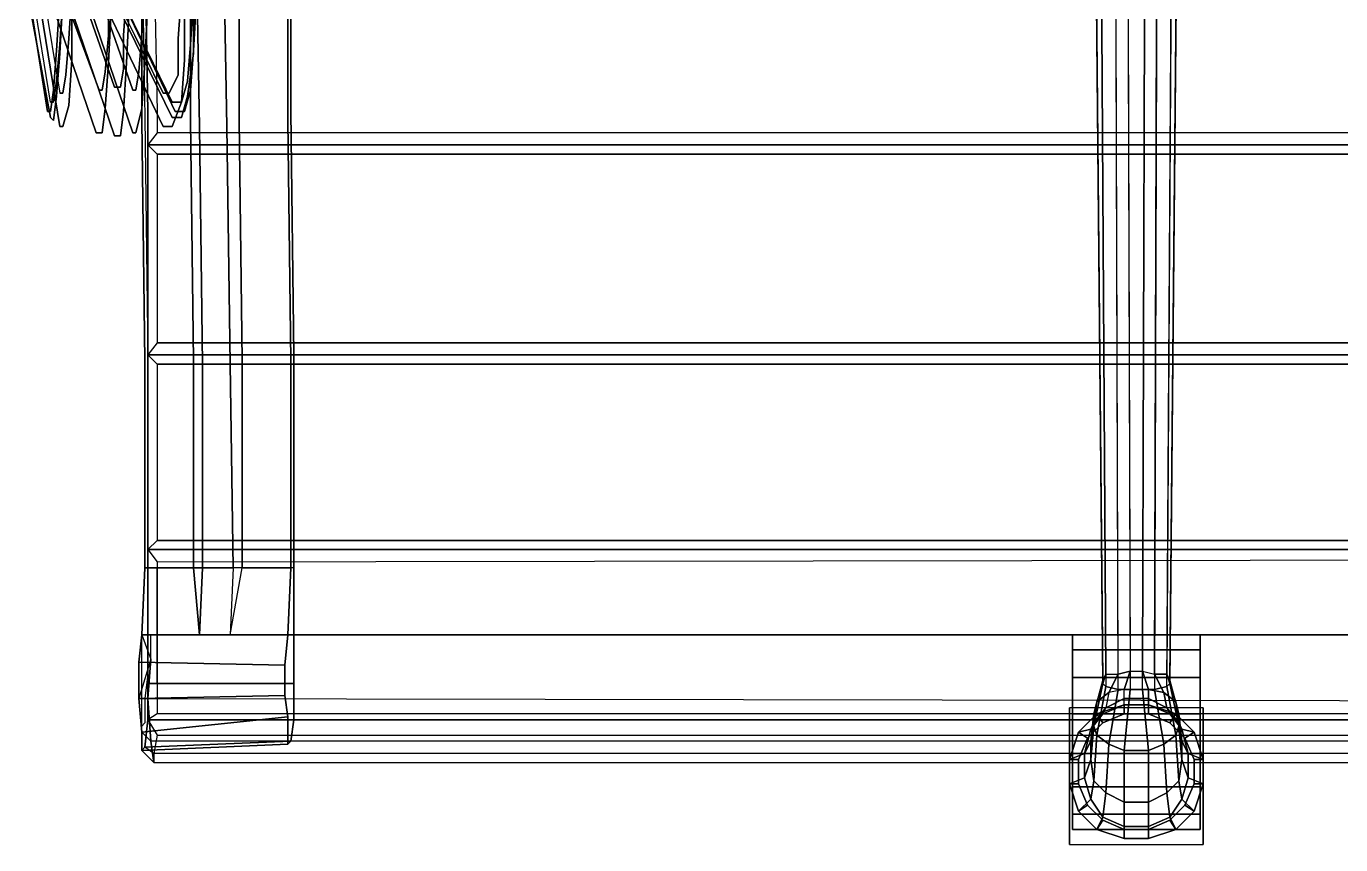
# Model space of a CAD drawing. Extents: x -12.9 to 12.8, y -13.3 to 11.1.
# Drawn here: x -11.47 to 2.04, y -13.27 to -4.86 of the extents above; entities that cross this region are included whole.
import ezdxf

# ---------------------------------------------------------------- set-up
doc = ezdxf.new("R2010")
doc.units = 0
doc.layers.add('SEAT', color=5, linetype='Continuous')

msp = doc.modelspace()

# ---------------------------------------------------------------- linework, layer by layer
at = {"layer": 'SEAT'}
for points in [[(-0.154, -1.457, 4.169), (-0.122, -11.488, 3.794), (-0.247, -11.519, 3.888), (-0.279, -1.488, 4.326)], [(0.003, -11.488, 3.794), (0.034, -1.457, 4.169), (-0.154, -1.457, 4.169), (-0.122, -11.488, 3.794)], [(0.128, -11.519, 3.888), (0.159, -1.488, 4.326), (0.034, -1.457, 4.169), (0.003, -11.488, 3.794)], [(-0.404, -11.582, 4.263), (-0.372, -11.519, 4.044), (-0.435, -1.551, 4.576), (-0.497, -1.613, 4.888)], [(-0.404, -11.613, 4.419), (-0.497, -1.676, 5.232), (-0.497, -1.613, 4.888), (-0.404, -11.582, 4.263)], [(-0.247, -11.519, 3.888), (-0.279, -1.488, 4.326), (-0.435, -1.551, 4.576), (-0.372, -11.519, 4.044)], [(0.315, -1.551, 4.576), (0.253, -11.519, 4.044), (0.128, -11.519, 3.888), (0.159, -1.488, 4.326)], [(0.284, -11.582, 4.263), (0.378, -1.613, 4.888), (0.315, -1.551, 4.576), (0.253, -11.519, 4.044)], [(0.378, -1.676, 5.232), (0.284, -11.613, 4.419), (0.284, -11.582, 4.263), (0.378, -1.613, 4.888)], [(-0.435, -1.769, 5.576), (-0.372, -11.644, 4.638), (-0.404, -11.613, 4.419), (-0.497, -1.676, 5.232)], [(0.253, -11.644, 4.638), (0.315, -1.769, 5.576), (0.378, -1.676, 5.232), (0.284, -11.613, 4.419)], [(-0.247, -11.676, 4.826), (-0.279, -1.801, 5.826), (-0.435, -1.769, 5.576), (-0.372, -11.644, 4.638)], [(-0.154, -1.832, 5.951), (-0.122, -11.676, 4.888), (-0.247, -11.676, 4.826), (-0.279, -1.801, 5.826)], [(-0.154, -1.832, 5.951), (-0.122, -11.676, 4.888), (0.003, -11.676, 4.888), (0.034, -1.832, 5.951)], [(0.003, -11.676, 4.888), (0.034, -1.832, 5.951), (0.159, -1.801, 5.826), (0.128, -11.676, 4.826)], [(0.159, -1.801, 5.826), (0.128, -11.676, 4.826), (0.253, -11.644, 4.638), (0.315, -1.769, 5.576)], [(-10.122, -5.957, 24.776), (-10.216, -6.082, 24.682), (10.221, -6.082, 24.682), (10.096, -5.957, 24.776)], [(-10.216, -8.238, 24.932), (-10.216, -6.082, 24.682), (10.221, -6.082, 24.682), (10.19, -8.238, 24.932)], [(10.096, -6.176, 24.807), (10.221, -6.082, 24.682), (-10.216, -6.082, 24.682), (-10.122, -6.176, 24.807)], [(-10.216, -6.082, 24.682), (-10.122, -6.176, 24.807), (-10.122, -8.113, 25.026), (-10.216, -8.238, 24.932)], [(-10.122, -6.176, 24.807), (-10.122, -8.113, 25.026), (10.096, -8.113, 25.026), (10.096, -6.176, 24.807)], [(-10.122, -8.113, 25.026), (-10.216, -8.238, 24.932), (10.19, -8.238, 24.932), (10.096, -8.113, 25.026)], [(-10.216, -10.238, 24.932), (-10.216, -8.238, 24.932), (10.19, -8.238, 24.932), (10.19, -10.238, 24.932)], [(10.096, -8.332, 25.026), (10.19, -8.238, 24.932), (-10.216, -8.238, 24.932), (-10.122, -8.332, 25.026)], [(-10.216, -8.238, 24.932), (-10.122, -8.332, 25.026), (-10.122, -10.144, 25.026), (-10.216, -10.238, 24.932)], [(-10.122, -8.332, 25.026), (-10.122, -10.144, 25.026), (10.096, -10.144, 25.026), (10.096, -8.332, 25.026)], [(-10.122, -10.144, 25.026), (-10.216, -10.238, 24.932), (10.19, -10.238, 24.932), (10.096, -10.144, 25.026)], [(10.096, -10.332, 25.026), (10.19, -10.238, 24.932), (-10.216, -10.238, 24.932), (-10.122, -10.363, 25.026)], [(-10.279, -11.113, 23.932), (-10.247, -10.426, 24.432), (-9.747, -10.426, 24.401), (-9.685, -11.113, 23.901)], [(-8.716, -10.426, 24.839), (-10.216, -10.426, 24.932), (-10.216, -11.613, 24.839), (-8.716, -11.613, 24.714)], [(-9.747, -10.426, 24.401), (-9.654, -10.426, 24.307), (-9.685, -11.113, 23.901), (-9.747, -10.426, 24.401)], [(-9.654, -10.426, 24.307), (-9.341, -10.426, 24.276), (-9.372, -11.113, 23.87), (-9.685, -11.113, 23.901)], [(-8.779, -11.113, 23.839), (-9.372, -11.113, 23.87), (-9.247, -10.426, 24.37), (-8.747, -10.426, 24.339)], [(-9.372, -11.113, 23.87), (-9.247, -10.426, 24.37), (-9.341, -10.426, 24.276), (-9.372, -11.113, 23.87)], [(-8.81, -11.426, 23.589), (-10.31, -11.394, 23.651), (-10.279, -11.113, 23.932), (-8.779, -11.113, 23.839)], [(-10.185, -11.113, 23.776), (-10.279, -11.113, 23.932), (10.253, -11.113, 23.932), (10.159, -11.113, 23.776)], [(0.596, -11.269, 0.451), (-0.716, -11.269, 0.451), (-0.716, -11.113, 0.826), (0.596, -11.113, 0.826)], [(0.596, -11.113, 0.826), (-0.716, -11.113, 0.826), (-0.716, -11.113, 1.201), (0.596, -11.113, 1.201)], [(0.596, -11.113, 1.201), (-0.716, -11.113, 1.201), (-0.716, -11.269, 1.576), (0.596, -11.269, 1.576)], [(0.596, -11.269, 1.576), (-0.716, -11.269, 1.576), (-0.716, -11.551, 1.857), (0.596, -11.551, 1.857)], [(0.596, -11.551, 0.169), (-0.716, -11.551, 0.169), (-0.716, -11.269, 0.451), (0.596, -11.269, 0.451)], [(-8.81, -11.738, 23.557), (-10.31, -11.769, 23.589), (-10.31, -11.394, 23.651), (-8.81, -11.426, 23.589)], [(-8.716, -11.613, 24.714), (-10.216, -11.613, 24.839), (-10.216, -11.988, 24.745), (-8.716, -11.988, 24.651)], [(0.596, -11.551, 1.857), (-0.716, -11.551, 1.857), (-0.716, -11.926, 2.013), (0.596, -11.926, 2.013)], [(0.596, -11.926, 0.013), (-0.716, -11.926, 0.013), (-0.716, -11.551, 0.169), (0.596, -11.551, 0.169)], [(-0.372, -11.519, 4.044), (-0.466, -11.801, 3.919), (-0.497, -11.926, 4.107), (-0.404, -11.582, 4.263)], [(-0.404, -11.582, 4.263), (-0.497, -11.926, 4.107), (-0.497, -12.051, 4.326), (-0.404, -11.613, 4.419)], [(-0.404, -11.613, 4.419), (-0.497, -12.051, 4.326), (-0.466, -12.144, 4.513), (-0.372, -11.644, 4.638)], [(-0.247, -11.519, 3.888), (-0.341, -11.707, 3.794), (-0.466, -11.801, 3.919), (-0.372, -11.519, 4.044)], [(-0.341, -11.707, 3.794), (-0.247, -11.519, 3.888), (-0.122, -11.488, 3.794), (-0.185, -11.676, 3.701)], [(-0.185, -11.676, 3.701), (-0.122, -11.488, 3.794), (0.003, -11.488, 3.794), (0.065, -11.676, 3.701)], [(0.128, -11.519, 3.888), (0.221, -11.707, 3.794), (0.065, -11.676, 3.701), (0.003, -11.488, 3.794)], [(0.253, -11.519, 4.044), (0.346, -11.801, 3.919), (0.221, -11.707, 3.794), (0.128, -11.519, 3.888)], [(0.284, -11.582, 4.263), (0.378, -11.926, 4.107), (0.346, -11.801, 3.919), (0.253, -11.519, 4.044)], [(0.253, -11.644, 4.638), (0.346, -12.144, 4.513), (0.378, -12.051, 4.326), (0.284, -11.613, 4.419)], [(0.284, -11.613, 4.419), (0.378, -12.051, 4.326), (0.378, -11.926, 4.107), (0.284, -11.582, 4.263)], [(-8.779, -11.957, 23.682), (-10.279, -12.113, 23.745), (-10.31, -11.769, 23.589), (-8.81, -11.738, 23.557)], [(-0.341, -11.707, 3.794), (-0.372, -11.863, 3.638), (-0.497, -12.019, 3.732), (-0.466, -11.801, 3.919)], [(-0.372, -11.644, 4.638), (-0.466, -12.144, 4.513), (-0.341, -12.238, 4.669), (-0.247, -11.676, 4.826)], [(-0.185, -11.769, 3.576), (-0.185, -11.676, 3.701), (-0.341, -11.707, 3.794), (-0.372, -11.863, 3.638)], [(-0.247, -11.676, 4.826), (-0.341, -12.238, 4.669), (-0.185, -12.301, 4.732), (-0.122, -11.676, 4.888)], [(0.065, -11.676, 3.701), (0.065, -11.769, 3.576), (-0.185, -11.769, 3.576), (-0.185, -11.676, 3.701)], [(-0.122, -11.676, 4.888), (-0.185, -12.301, 4.732), (0.065, -12.301, 4.732), (0.003, -11.676, 4.888)], [(0.003, -11.676, 4.888), (0.065, -12.301, 4.732), (0.221, -12.238, 4.669), (0.128, -11.676, 4.826)], [(0.221, -11.707, 3.794), (0.253, -11.863, 3.638), (0.065, -11.769, 3.576), (0.065, -11.676, 3.701)], [(0.128, -11.676, 4.826), (0.221, -12.238, 4.669), (0.346, -12.144, 4.513), (0.253, -11.644, 4.638)], [(0.346, -11.801, 3.919), (0.378, -12.019, 3.732), (0.253, -11.863, 3.638), (0.221, -11.707, 3.794)], [(-10.185, -12.207, 23.682), (-10.279, -12.113, 23.745), (-10.31, -11.769, 23.589), (-10.216, -11.769, 23.495)], [(-10.185, -12.207, 23.682), (-10.216, -11.769, 23.495), (10.19, -11.801, 23.495), (10.159, -12.207, 23.682)], [(-0.747, -11.863, 2.138), (-0.747, -13.269, 2.138), (0.628, -13.269, 2.138), (0.628, -11.863, 2.138)], [(-0.466, -11.801, 3.919), (-0.497, -12.019, 3.732), (-0.529, -12.207, 3.857), (-0.497, -11.926, 4.107)], [(-0.529, -12.082, 3.419), (-0.497, -12.019, 3.732), (-0.372, -11.863, 3.638), (-0.404, -11.926, 3.419)], [(-0.466, -11.926, 2.544), (-0.404, -11.926, 3.419), (-0.185, -11.832, 3.419), (-0.185, -11.832, 2.544)], [(-0.185, -11.832, 2.544), (-0.185, -11.926, 2.232), (-0.404, -12.019, 2.232), (-0.466, -11.926, 2.544)], [(-0.372, -11.863, 3.638), (-0.404, -11.926, 3.419), (-0.185, -11.832, 3.419), (-0.185, -11.769, 3.576)], [(-0.185, -11.832, 3.419), (-0.185, -11.769, 3.576), (0.065, -11.769, 3.576), (0.065, -11.832, 3.419)], [(-0.185, -11.832, 2.544), (-0.185, -11.832, 3.419), (0.065, -11.832, 3.419), (0.065, -11.832, 2.544)], [(0.065, -11.832, 2.544), (0.065, -11.926, 2.232), (-0.185, -11.926, 2.232), (-0.185, -11.832, 2.544)], [(0.065, -11.832, 3.419), (0.065, -11.769, 3.576), (0.253, -11.863, 3.638), (0.284, -11.926, 3.419)], [(0.065, -11.832, 2.544), (0.065, -11.832, 3.419), (0.284, -11.926, 3.419), (0.346, -11.926, 2.544)], [(0.346, -11.926, 2.544), (0.284, -12.019, 2.232), (0.065, -11.926, 2.232), (0.065, -11.832, 2.544)], [(0.284, -11.926, 3.419), (0.253, -11.863, 3.638), (0.378, -12.019, 3.732), (0.409, -12.082, 3.419)], [(0.378, -11.926, 4.107), (0.409, -12.207, 3.857), (0.378, -12.019, 3.732), (0.346, -11.801, 3.919)], [(-8.779, -12.238, 23.995), (-10.279, -12.301, 24.089), (-10.279, -12.113, 23.745), (-8.779, -11.957, 23.682)], [(-8.716, -11.988, 24.651), (-10.216, -11.988, 24.745), (-10.247, -12.269, 24.464), (-8.747, -12.207, 24.37)], [(-10.122, -11.926, 24.87), (-10.216, -11.988, 24.745), (10.19, -11.988, 24.745), (10.096, -11.926, 24.87)], [(10.096, -12.144, 24.745), (10.19, -11.988, 24.745), (-10.216, -11.988, 24.745), (-10.122, -12.144, 24.745)], [(0.596, -11.926, 2.013), (-0.716, -11.926, 2.013), (-0.716, -12.332, 2.013), (0.596, -12.332, 2.013)], [(0.596, -12.332, 0.013), (-0.716, -12.332, 0.013), (-0.716, -11.926, 0.013), (0.596, -11.926, 0.013)], [(-0.654, -12.113, 2.544), (-0.529, -12.082, 3.419), (-0.404, -11.926, 3.419), (-0.466, -11.926, 2.544)], [(-0.466, -11.926, 2.544), (-0.404, -12.019, 2.232), (-0.56, -12.176, 2.232), (-0.654, -12.113, 2.544)], [(-0.591, -12.332, 3.419), (-0.529, -12.207, 3.857), (-0.497, -12.019, 3.732), (-0.529, -12.082, 3.419)], [(-0.56, -12.176, 2.138), (-0.56, -12.176, 2.263), (-0.404, -12.019, 2.263), (-0.404, -12.019, 2.138)], [(-0.497, -11.926, 4.107), (-0.529, -12.207, 3.857), (-0.529, -12.394, 3.982), (-0.497, -12.051, 4.326)], [(-0.404, -12.019, 2.138), (-0.404, -12.019, 2.263), (-0.185, -11.926, 2.263), (-0.185, -11.926, 2.138)], [(-0.185, -11.926, 2.138), (-0.185, -11.926, 2.263), (0.065, -11.926, 2.263), (0.065, -11.926, 2.138)], [(0.065, -11.926, 2.138), (0.065, -11.926, 2.263), (0.284, -12.019, 2.263), (0.284, -12.019, 2.138)], [(0.346, -11.926, 2.544), (0.284, -11.926, 3.419), (0.409, -12.082, 3.419), (0.534, -12.113, 2.544)], [(0.534, -12.113, 2.544), (0.44, -12.176, 2.232), (0.284, -12.019, 2.232), (0.346, -11.926, 2.544)], [(0.284, -12.019, 2.138), (0.284, -12.019, 2.263), (0.44, -12.176, 2.263), (0.44, -12.176, 2.138)], [(0.378, -12.051, 4.326), (0.409, -12.394, 3.982), (0.409, -12.207, 3.857), (0.378, -11.926, 4.107)], [(0.409, -12.082, 3.419), (0.378, -12.019, 3.732), (0.409, -12.207, 3.857), (0.471, -12.332, 3.419)], [(-0.747, -12.394, 2.544), (-0.591, -12.332, 3.419), (-0.529, -12.082, 3.419), (-0.654, -12.113, 2.544)], [(-0.654, -12.113, 2.544), (-0.56, -12.176, 2.232), (-0.654, -12.394, 2.232), (-0.747, -12.394, 2.544)], [(-0.497, -12.051, 4.326), (-0.529, -12.394, 3.982), (-0.497, -12.613, 4.107), (-0.466, -12.144, 4.513)], [(-0.466, -12.144, 4.513), (-0.497, -12.613, 4.107), (-0.372, -12.738, 4.201), (-0.341, -12.238, 4.669)], [(0.221, -12.238, 4.669), (0.253, -12.738, 4.201), (0.378, -12.613, 4.107), (0.346, -12.144, 4.513)], [(0.346, -12.144, 4.513), (0.378, -12.613, 4.107), (0.409, -12.394, 3.982), (0.378, -12.051, 4.326)], [(0.534, -12.113, 2.544), (0.409, -12.082, 3.419), (0.471, -12.332, 3.419), (0.628, -12.394, 2.544)], [(0.628, -12.394, 2.544), (0.534, -12.394, 2.232), (0.44, -12.176, 2.232), (0.534, -12.113, 2.544)], [(-8.747, -12.207, 24.37), (-10.247, -12.269, 24.464), (-10.279, -12.301, 24.089), (-8.779, -12.238, 23.995)], [(-10.154, -12.332, 24.526), (-10.247, -12.269, 24.464), (-10.279, -12.301, 24.089), (-10.154, -12.426, 24.089)], [(-0.654, -12.394, 2.138), (-0.654, -12.394, 2.263), (-0.56, -12.176, 2.263), (-0.56, -12.176, 2.138)], [(-0.591, -12.582, 3.419), (-0.529, -12.394, 3.982), (-0.529, -12.207, 3.857), (-0.591, -12.332, 3.419)], [(-0.341, -12.238, 4.669), (-0.372, -12.738, 4.201), (-0.185, -12.832, 4.263), (-0.185, -12.301, 4.732)], [(0.065, -12.301, 4.732), (0.065, -12.832, 4.263), (0.253, -12.738, 4.201), (0.221, -12.238, 4.669)], [(0.471, -12.332, 3.419), (0.409, -12.207, 3.857), (0.409, -12.394, 3.982), (0.471, -12.582, 3.419)], [(0.44, -12.176, 2.138), (0.44, -12.176, 2.263), (0.534, -12.394, 2.263), (0.534, -12.394, 2.138)], [(-10.154, -12.332, 24.526), (-10.154, -12.426, 24.089), (10.159, -12.426, 24.089), (10.128, -12.332, 24.526)], [(-0.747, -12.644, 2.544), (-0.591, -12.582, 3.419), (-0.591, -12.332, 3.419), (-0.747, -12.394, 2.544)], [(-0.747, -12.394, 2.544), (-0.654, -12.394, 2.232), (-0.654, -12.644, 2.232), (-0.747, -12.644, 2.544)], [(0.596, -12.332, 2.013), (-0.716, -12.332, 2.013), (-0.716, -12.676, 1.857), (0.596, -12.676, 1.857)], [(0.596, -12.676, 0.169), (-0.716, -12.676, 0.169), (-0.716, -12.332, 0.013), (0.596, -12.332, 0.013)], [(-0.654, -12.644, 2.138), (-0.654, -12.644, 2.263), (-0.654, -12.394, 2.263), (-0.654, -12.394, 2.138)], [(-0.529, -12.801, 3.419), (-0.497, -12.613, 4.107), (-0.529, -12.394, 3.982), (-0.591, -12.582, 3.419)], [(-0.185, -12.301, 4.732), (-0.185, -12.832, 4.263), (0.065, -12.832, 4.263), (0.065, -12.301, 4.732)], [(0.471, -12.582, 3.419), (0.409, -12.394, 3.982), (0.378, -12.613, 4.107), (0.409, -12.801, 3.419)], [(0.628, -12.394, 2.544), (0.471, -12.332, 3.419), (0.471, -12.582, 3.419), (0.628, -12.644, 2.544)], [(0.628, -12.644, 2.544), (0.534, -12.644, 2.232), (0.534, -12.394, 2.232), (0.628, -12.394, 2.544)], [(0.534, -12.394, 2.138), (0.534, -12.394, 2.263), (0.534, -12.644, 2.263), (0.534, -12.644, 2.138)], [(-0.654, -12.926, 2.544), (-0.529, -12.801, 3.419), (-0.591, -12.582, 3.419), (-0.747, -12.644, 2.544)], [(-0.747, -12.644, 2.544), (-0.654, -12.644, 2.232), (-0.56, -12.863, 2.232), (-0.654, -12.926, 2.544)], [(0.596, -12.676, 1.857), (-0.716, -12.676, 1.857), (-0.716, -12.957, 1.576), (0.596, -12.957, 1.576)], [(0.596, -12.957, 0.451), (-0.716, -12.957, 0.451), (-0.716, -12.676, 0.169), (0.596, -12.676, 0.169)], [(-0.56, -12.863, 2.138), (-0.56, -12.863, 2.263), (-0.654, -12.644, 2.263), (-0.654, -12.644, 2.138)], [(-0.404, -12.988, 3.419), (-0.372, -12.738, 4.201), (-0.497, -12.613, 4.107), (-0.529, -12.801, 3.419)], [(0.409, -12.801, 3.419), (0.378, -12.613, 4.107), (0.253, -12.738, 4.201), (0.284, -12.988, 3.419)], [(0.628, -12.644, 2.544), (0.471, -12.582, 3.419), (0.409, -12.801, 3.419), (0.534, -12.926, 2.544)], [(0.534, -12.926, 2.544), (0.44, -12.863, 2.232), (0.534, -12.644, 2.232), (0.628, -12.644, 2.544)], [(0.534, -12.644, 2.138), (0.534, -12.644, 2.263), (0.44, -12.863, 2.263), (0.44, -12.863, 2.138)], [(-0.466, -13.113, 2.544), (-0.404, -12.988, 3.419), (-0.529, -12.801, 3.419), (-0.654, -12.926, 2.544)], [(-0.185, -13.082, 3.419), (-0.185, -12.832, 4.263), (-0.372, -12.738, 4.201), (-0.404, -12.988, 3.419)], [(0.284, -12.988, 3.419), (0.253, -12.738, 4.201), (0.065, -12.832, 4.263), (0.065, -13.082, 3.419)], [(0.534, -12.926, 2.544), (0.409, -12.801, 3.419), (0.284, -12.988, 3.419), (0.346, -13.113, 2.544)], [(0.596, -13.113, 0.826), (-0.716, -13.113, 0.826), (-0.716, -12.957, 0.451), (0.596, -12.957, 0.451)], [(0.596, -12.957, 1.576), (-0.716, -12.957, 1.576), (-0.716, -13.113, 1.201), (0.596, -13.113, 1.201)], [(-0.654, -12.926, 2.544), (-0.56, -12.863, 2.232), (-0.404, -13.019, 2.232), (-0.466, -13.113, 2.544)], [(-0.404, -13.019, 2.138), (-0.404, -13.019, 2.263), (-0.56, -12.863, 2.263), (-0.56, -12.863, 2.138)], [(0.065, -13.082, 3.419), (0.065, -12.832, 4.263), (-0.185, -12.832, 4.263), (-0.185, -13.082, 3.419)], [(0.346, -13.113, 2.544), (0.284, -13.019, 2.232), (0.44, -12.863, 2.232), (0.534, -12.926, 2.544)], [(0.44, -12.863, 2.138), (0.44, -12.863, 2.263), (0.284, -13.019, 2.263), (0.284, -13.019, 2.138)], [(-0.185, -13.207, 2.544), (-0.185, -13.082, 3.419), (-0.404, -12.988, 3.419), (-0.466, -13.113, 2.544)], [(-0.466, -13.113, 2.544), (-0.404, -13.019, 2.232), (-0.185, -13.113, 2.232), (-0.185, -13.207, 2.544)], [(-0.185, -13.113, 2.138), (-0.185, -13.113, 2.263), (-0.404, -13.019, 2.263), (-0.404, -13.019, 2.138)], [(0.065, -13.207, 2.544), (0.065, -13.082, 3.419), (-0.185, -13.082, 3.419), (-0.185, -13.207, 2.544)], [(0.346, -13.113, 2.544), (0.284, -12.988, 3.419), (0.065, -13.082, 3.419), (0.065, -13.207, 2.544)], [(0.065, -13.207, 2.544), (0.065, -13.113, 2.232), (0.284, -13.019, 2.232), (0.346, -13.113, 2.544)], [(0.284, -13.019, 2.138), (0.284, -13.019, 2.263), (0.065, -13.113, 2.263), (0.065, -13.113, 2.138)], [(0.596, -13.113, 1.201), (-0.716, -13.113, 1.201), (-0.716, -13.113, 0.826), (0.596, -13.113, 0.826)], [(-0.185, -13.207, 2.544), (-0.185, -13.113, 2.232), (0.065, -13.113, 2.232), (0.065, -13.207, 2.544)], [(0.065, -13.113, 2.138), (0.065, -13.113, 2.263), (-0.185, -13.113, 2.263), (-0.185, -13.113, 2.138)]]:
    msp.add_3dface(points, dxfattribs=at)
for points, invisible_edges in [([(-10.247, -5.801, 24.401), (-10.216, -5.738, 24.651), (-10.247, -4.019, 24.401), (-10.279, -4.051, 24.151)], 5), ([(-10.279, -5.832, 24.151), (-10.216, -5.738, 24.651), (-10.247, -4.019, 24.401), (-10.279, -4.082, 23.901)], 5), ([(-10.216, -5.738, 24.651), (-8.747, -5.738, 24.557), (-8.747, -4.019, 24.276), (-10.247, -4.019, 24.401)], 5), ([(-10.216, -5.738, 24.651), (-10.247, -4.019, 24.401), (10.221, -4.019, 24.401), (10.221, -5.738, 24.651)], 8), ([(-10.247, -4.019, 24.401), (-10.154, -4.113, 24.495), (-10.122, -5.738, 24.745), (-10.216, -5.738, 24.651)], 4), ([(-8.747, -5.738, 24.557), (-8.779, -5.832, 24.057), (-8.779, -4.082, 23.807), (-8.747, -4.019, 24.276)], 5), ([(-10.716, -5.519, 31.651), (-11.216, -4.176, 24.995), (-11.341, -4.207, 24.964), (-11.122, -5.551, 31.682)], 10), ([(-10.56, -5.488, 31.651), (-11.029, -4.144, 24.995), (-11.216, -4.176, 24.995), (-10.716, -5.519, 31.651)], 10), ([(-10.372, -5.519, 31.651), (-10.841, -4.176, 24.964), (-11.029, -4.144, 24.995), (-10.56, -5.488, 31.651)], 10), ([(-10.06, -5.551, 31.62), (-10.716, -4.207, 24.932), (-10.841, -4.176, 24.964), (-10.372, -5.519, 31.651)], 10), ([(-10.279, -4.082, 23.901), (-9.779, -4.082, 23.87), (-9.779, -5.832, 24.12), (-10.279, -5.832, 24.151)], 5), ([(-10.154, -4.113, 24.495), (-10.122, -5.738, 24.745), (10.096, -5.738, 24.745), (10.128, -4.113, 24.495)], 10), ([(-9.685, -5.894, 23.62), (-9.779, -5.832, 24.12), (-9.779, -4.082, 23.87), (-9.716, -4.176, 23.276)], 5), ([(-9.716, -4.176, 23.276), (-9.435, -4.176, 23.245), (-9.404, -5.894, 23.589), (-9.685, -5.894, 23.62)], 5), ([(-9.279, -5.832, 24.089), (-9.404, -5.894, 23.589), (-9.435, -4.176, 23.245), (-9.279, -4.082, 23.839)], 5), ([(-9.279, -4.082, 23.839), (-8.779, -4.082, 23.807), (-8.779, -5.832, 24.057), (-9.279, -5.832, 24.089)], 5), ([(-11.216, -5.644, 31.682), (-11.435, -4.301, 24.964), (-11.466, -4.363, 24.932), (-11.247, -5.738, 31.651)], 10), ([(-11.341, -4.207, 24.964), (-11.122, -5.551, 31.682), (-11.216, -5.644, 31.682), (-11.435, -4.301, 24.964)], 10), ([(-9.966, -5.644, 31.589), (-10.622, -4.301, 24.901), (-10.716, -4.207, 24.932), (-10.06, -5.551, 31.62)], 10), ([(-9.935, -5.738, 31.557), (-10.591, -4.363, 24.87), (-10.622, -4.301, 24.901), (-9.966, -5.644, 31.589)], 10), ([(-11.247, -5.738, 31.651), (-11.466, -4.363, 24.932), (-11.466, -4.457, 24.901), (-11.216, -5.801, 31.651)], 10), ([(-11.216, -5.801, 31.651), (-11.466, -4.457, 24.901), (-11.341, -4.551, 24.839), (-11.122, -5.894, 31.62)], 10), ([(-10.06, -5.894, 31.526), (-10.716, -4.519, 24.807), (-10.622, -4.457, 24.839), (-9.966, -5.801, 31.557)], 10), ([(-9.966, -5.801, 31.557), (-10.622, -4.457, 24.839), (-10.591, -4.363, 24.87), (-9.935, -5.738, 31.557)], 10), ([(-11.341, -4.551, 24.839), (-11.216, -4.582, 24.807), (-10.747, -5.957, 31.589), (-11.122, -5.894, 31.62)], 5), ([(-10.747, -5.957, 31.589), (-11.216, -4.582, 24.807), (-11.029, -4.613, 24.807), (-10.56, -5.988, 31.557)], 10), ([(-11.154, -5.113, 33.245), (-11.122, -4.551, 33.495), (-11.091, -4.551, 33.401), (-11.122, -5.051, 33.182)], 10), ([(-11.122, -5.144, 33.307), (-11.091, -4.582, 33.589), (-11.122, -4.551, 33.495), (-11.154, -5.113, 33.245)], 10), ([(-11.122, -5.051, 33.182), (-11.091, -4.551, 33.401), (-10.997, -4.519, 33.307), (-11.029, -4.988, 33.089)], 10), ([(-10.997, -5.207, 33.37), (-10.997, -4.613, 33.682), (-11.091, -4.582, 33.589), (-11.122, -5.144, 33.307)], 10), ([(-11.029, -4.988, 33.089), (-10.997, -4.519, 33.307), (-10.622, -4.519, 33.245), (-10.622, -4.957, 33.026)], 10), ([(-10.56, -5.988, 31.557), (-11.029, -4.613, 24.807), (-10.841, -4.582, 24.776), (-10.372, -5.957, 31.557)], 10), ([(-10.372, -5.957, 31.557), (-10.841, -4.582, 24.776), (-10.716, -4.519, 24.807), (-10.06, -5.894, 31.526)], 10), ([(-10.622, -4.957, 33.026), (-10.622, -4.519, 33.245), (-10.435, -4.488, 33.214), (-10.466, -4.957, 32.995)], 10), ([(-10.466, -4.957, 32.995), (-10.435, -4.488, 33.214), (-10.247, -4.519, 33.214), (-10.279, -4.957, 32.995)], 10), ([(-10.279, -4.957, 32.995), (-10.247, -4.519, 33.214), (-9.872, -4.519, 33.245), (-9.904, -4.988, 33.026)], 10), ([(-9.904, -4.988, 33.026), (-9.872, -4.519, 33.245), (-9.747, -4.551, 33.307), (-9.779, -5.051, 33.089)], 10), ([(-9.747, -5.144, 33.214), (-9.747, -4.582, 33.495), (-9.841, -4.613, 33.589), (-9.841, -5.207, 33.307)], 10), ([(-9.779, -5.051, 33.089), (-9.747, -4.551, 33.307), (-9.716, -4.582, 33.401), (-9.747, -5.113, 33.151)], 10), ([(-9.747, -5.113, 33.151), (-9.716, -4.582, 33.401), (-9.747, -4.582, 33.495), (-9.747, -5.144, 33.214)], 10), ([(-10.622, -5.238, 33.401), (-10.591, -4.613, 33.682), (-10.997, -4.613, 33.682), (-10.997, -5.207, 33.37)], 10), ([(-10.404, -4.613, 33.682), (-10.591, -4.613, 33.682), (-10.622, -5.238, 33.401), (-10.435, -5.238, 33.401)], 5), ([(-10.247, -5.238, 33.37), (-10.216, -4.613, 33.651), (-10.404, -4.613, 33.682), (-10.435, -5.238, 33.401)], 10), ([(-9.841, -5.207, 33.307), (-9.841, -4.613, 33.589), (-10.216, -4.613, 33.651), (-10.247, -5.238, 33.37)], 10), ([(-11.154, -5.426, 32.745), (-11.122, -5.051, 33.182), (-11.029, -4.988, 33.089), (-11.06, -5.363, 32.714)], 10), ([(-11.06, -5.363, 32.714), (-11.029, -4.988, 33.089), (-10.622, -4.957, 33.026), (-10.654, -5.332, 32.651)], 10), ([(-10.654, -5.332, 32.651), (-10.622, -4.957, 33.026), (-10.466, -4.957, 32.995), (-10.466, -5.301, 32.62)], 10), ([(-10.466, -5.301, 32.62), (-10.466, -4.957, 32.995), (-10.279, -4.957, 32.995), (-10.31, -5.332, 32.62)], 10), ([(-10.31, -5.332, 32.62), (-10.279, -4.957, 32.995), (-9.904, -4.988, 33.026), (-9.904, -5.363, 32.62)], 10), ([(-9.904, -5.363, 32.62), (-9.904, -4.988, 33.026), (-9.779, -5.051, 33.089), (-9.81, -5.426, 32.651)], 10), ([(-11.185, -5.519, 32.807), (-11.154, -5.113, 33.245), (-11.122, -5.051, 33.182), (-11.154, -5.426, 32.745)], 10), ([(-11.154, -5.582, 32.839), (-11.122, -5.144, 33.307), (-11.154, -5.113, 33.245), (-11.185, -5.519, 32.807)], 10), ([(-9.81, -5.426, 32.651), (-9.779, -5.051, 33.089), (-9.747, -5.113, 33.151), (-9.779, -5.519, 32.714)], 10), ([(-9.779, -5.519, 32.714), (-9.747, -5.113, 33.151), (-9.747, -5.144, 33.214), (-9.81, -5.582, 32.745)], 10), ([(-11.029, -5.676, 32.901), (-10.997, -5.207, 33.37), (-11.122, -5.144, 33.307), (-11.154, -5.582, 32.839)], 10), ([(-10.654, -5.707, 32.901), (-10.622, -5.238, 33.401), (-10.997, -5.207, 33.37), (-11.029, -5.676, 32.901)], 10), ([(-10.435, -5.238, 33.401), (-10.622, -5.238, 33.401), (-10.654, -5.707, 32.901), (-10.466, -5.738, 32.901)], 5), ([(-10.279, -5.707, 32.87), (-10.247, -5.238, 33.37), (-10.435, -5.238, 33.401), (-10.466, -5.738, 32.901)], 10), ([(-9.872, -5.644, 32.807), (-9.841, -5.207, 33.307), (-10.247, -5.238, 33.37), (-10.279, -5.707, 32.87)], 10), ([(-9.81, -5.582, 32.745), (-9.747, -5.144, 33.214), (-9.841, -5.207, 33.307), (-9.872, -5.644, 32.807)], 10), ([(-11.185, -5.644, 32.245), (-11.154, -5.426, 32.745), (-11.06, -5.363, 32.714), (-11.091, -5.551, 32.214)], 10), ([(-11.091, -5.551, 32.214), (-11.06, -5.363, 32.714), (-10.654, -5.332, 32.651), (-10.685, -5.519, 32.182)], 10), ([(-10.685, -5.519, 32.182), (-10.654, -5.332, 32.651), (-10.466, -5.301, 32.62), (-10.497, -5.488, 32.151)], 10), ([(-10.497, -5.488, 32.151), (-10.466, -5.301, 32.62), (-10.31, -5.332, 32.62), (-10.341, -5.519, 32.151)], 10), ([(-10.341, -5.519, 32.151), (-10.31, -5.332, 32.62), (-9.904, -5.363, 32.62), (-9.997, -5.551, 32.12)], 10), ([(-9.997, -5.551, 32.12), (-9.904, -5.363, 32.62), (-9.81, -5.426, 32.651), (-9.872, -5.644, 32.151)], 10), ([(-11.216, -5.738, 32.245), (-11.185, -5.519, 32.807), (-11.154, -5.426, 32.745), (-11.185, -5.644, 32.245)], 10), ([(-11.185, -5.832, 32.276), (-11.154, -5.582, 32.839), (-11.185, -5.519, 32.807), (-11.216, -5.738, 32.245)], 10), ([(-11.122, -5.551, 31.682), (-11.091, -5.551, 32.214), (-10.685, -5.519, 32.182), (-10.716, -5.519, 31.651)], 10), ([(-10.716, -5.519, 31.651), (-10.685, -5.519, 32.182), (-10.497, -5.488, 32.151), (-10.56, -5.488, 31.651)], 10), ([(-10.56, -5.488, 31.651), (-10.497, -5.488, 32.151), (-10.341, -5.519, 32.151), (-10.372, -5.519, 31.651)], 10), ([(-10.372, -5.519, 31.651), (-10.341, -5.519, 32.151), (-9.997, -5.551, 32.12), (-10.06, -5.551, 31.62)], 10), ([(-9.872, -5.644, 32.151), (-9.81, -5.426, 32.651), (-9.779, -5.519, 32.714), (-9.841, -5.738, 32.151)], 10), ([(-9.841, -5.738, 32.151), (-9.779, -5.519, 32.714), (-9.81, -5.582, 32.745), (-9.872, -5.801, 32.182)], 10), ([(-11.247, -5.738, 31.651), (-11.216, -5.738, 32.245), (-11.185, -5.644, 32.245), (-11.216, -5.644, 31.682)], 10), ([(-11.216, -5.644, 31.682), (-11.185, -5.644, 32.245), (-11.091, -5.551, 32.214), (-11.122, -5.551, 31.682)], 10), ([(-11.091, -5.894, 32.276), (-11.029, -5.676, 32.901), (-11.154, -5.582, 32.839), (-11.185, -5.832, 32.276)], 10), ([(-9.966, -5.894, 32.182), (-9.872, -5.644, 32.807), (-10.279, -5.707, 32.87), (-10.341, -5.957, 32.245)], 10), ([(-10.06, -5.551, 31.62), (-9.997, -5.551, 32.12), (-9.872, -5.644, 32.151), (-9.966, -5.644, 31.589)], 10), ([(-9.872, -5.801, 32.182), (-9.81, -5.582, 32.745), (-9.872, -5.644, 32.807), (-9.966, -5.894, 32.182)], 10), ([(-9.966, -5.644, 31.589), (-9.872, -5.644, 32.151), (-9.841, -5.738, 32.151), (-9.935, -5.738, 31.557)], 10), ([(-11.216, -5.801, 31.651), (-11.185, -5.832, 32.276), (-11.216, -5.738, 32.245), (-11.247, -5.738, 31.651)], 10), ([(-11.122, -5.894, 31.62), (-11.091, -5.894, 32.276), (-11.185, -5.832, 32.276), (-11.216, -5.801, 31.651)], 10), ([(-10.685, -5.957, 32.245), (-10.654, -5.707, 32.901), (-11.029, -5.676, 32.901), (-11.091, -5.894, 32.276)], 10), ([(-10.466, -5.738, 32.901), (-10.654, -5.707, 32.901), (-10.685, -5.957, 32.245), (-10.497, -5.988, 32.245)], 5), ([(-10.341, -5.957, 32.245), (-10.279, -5.707, 32.87), (-10.466, -5.738, 32.901), (-10.497, -5.988, 32.245)], 10), ([(-10.247, -8.301, 24.432), (-10.216, -8.238, 24.932), (-10.216, -5.738, 24.651), (-10.279, -5.832, 24.151)], 5), ([(-10.216, -8.269, 24.682), (-10.216, -8.238, 24.932), (-10.216, -5.738, 24.651), (-10.247, -5.801, 24.401)], 5), ([(-10.216, -8.238, 24.932), (-8.716, -8.238, 24.807), (-8.747, -5.738, 24.557), (-10.216, -5.738, 24.651)], 5), ([(10.221, -5.738, 24.651), (10.221, -6.082, 24.682), (-10.216, -6.082, 24.682), (-10.216, -5.738, 24.651)], 8), ([(-10.216, -5.738, 24.651), (-10.122, -5.738, 24.745), (-10.122, -5.957, 24.776), (-10.216, -6.082, 24.682)], 1), ([(10.096, -5.957, 24.776), (10.096, -5.738, 24.745), (-10.122, -5.738, 24.745), (-10.122, -5.957, 24.776)], 10), ([(-9.966, -5.801, 31.557), (-9.872, -5.801, 32.182), (-9.966, -5.894, 32.182), (-10.06, -5.894, 31.526)], 10), ([(-9.935, -5.738, 31.557), (-9.841, -5.738, 32.151), (-9.872, -5.801, 32.182), (-9.966, -5.801, 31.557)], 10), ([(-8.716, -8.238, 24.807), (-8.747, -8.301, 24.339), (-8.779, -5.832, 24.057), (-8.747, -5.738, 24.557)], 5), ([(-10.747, -5.957, 31.589), (-10.685, -5.957, 32.245), (-11.091, -5.894, 32.276), (-11.122, -5.894, 31.62)], 10), ([(-10.06, -5.894, 31.526), (-9.966, -5.894, 32.182), (-10.341, -5.957, 32.245), (-10.372, -5.957, 31.557)], 10), ([(-10.279, -5.832, 24.151), (-9.779, -5.832, 24.12), (-9.747, -8.301, 24.401), (-10.247, -8.301, 24.432)], 5), ([(-9.654, -8.332, 24.089), (-9.747, -8.301, 24.401), (-9.779, -5.832, 24.12), (-9.685, -5.894, 23.62)], 5), ([(-9.685, -5.894, 23.62), (-9.404, -5.894, 23.589), (-9.372, -8.332, 24.057), (-9.654, -8.332, 24.089)], 5), ([(-9.247, -8.301, 24.37), (-9.372, -8.332, 24.057), (-9.404, -5.894, 23.589), (-9.279, -5.832, 24.089)], 5), ([(-9.279, -5.832, 24.089), (-8.779, -5.832, 24.057), (-8.747, -8.301, 24.339), (-9.247, -8.301, 24.37)], 5), ([(-10.497, -5.988, 32.245), (-10.685, -5.957, 32.245), (-10.747, -5.957, 31.589), (-10.56, -5.988, 31.557)], 5), ([(-10.372, -5.957, 31.557), (-10.341, -5.957, 32.245), (-10.497, -5.988, 32.245), (-10.56, -5.988, 31.557)], 10), ([(-10.247, -10.426, 24.432), (-10.216, -10.426, 24.932), (-10.216, -8.238, 24.932), (-10.247, -8.301, 24.432)], 5), ([(-10.216, -10.426, 24.932), (-8.716, -10.426, 24.839), (-8.716, -8.238, 24.807), (-10.216, -8.238, 24.932)], 5), ([(-10.216, -10.426, 24.932), (-10.216, -8.238, 24.932), (-10.216, -8.269, 24.682), (-10.216, -10.426, 24.682)], 10), ([(-8.716, -10.426, 24.839), (-8.747, -10.426, 24.339), (-8.747, -8.301, 24.339), (-8.716, -8.238, 24.807)], 5), ([(-10.247, -8.301, 24.432), (-9.747, -8.301, 24.401), (-9.747, -10.426, 24.401), (-10.247, -10.426, 24.432)], 1), ([(-9.654, -10.426, 24.307), (-9.747, -10.426, 24.401), (-9.747, -8.301, 24.401), (-9.654, -8.332, 24.089)], 5), ([(-9.654, -8.332, 24.089), (-9.372, -8.332, 24.057), (-9.341, -10.426, 24.276), (-9.654, -10.426, 24.307)], 1), ([(-9.247, -10.426, 24.37), (-9.341, -10.426, 24.276), (-9.372, -8.332, 24.057), (-9.247, -8.301, 24.37)], 5), ([(-9.247, -8.301, 24.37), (-8.747, -8.301, 24.339), (-8.747, -10.426, 24.339), (-9.247, -10.426, 24.37)], 1), ([(-10.216, -10.426, 24.932), (-10.216, -10.238, 24.932), (10.19, -10.238, 24.932), (10.19, -10.426, 24.932)], 8), ([(-10.216, -10.238, 24.932), (-10.122, -10.363, 25.026), (-10.122, -10.426, 25.026), (-10.216, -10.426, 24.932)], 4), ([(-10.122, -10.363, 25.026), (-10.122, -10.426, 25.026), (10.096, -10.457, 25.026), (10.096, -10.332, 25.026)], 10), ([(-10.247, -10.426, 24.432), (-10.279, -12.301, 24.089), (-10.247, -12.269, 24.464), (-10.216, -10.426, 24.932)], 13), ([(-10.279, -11.113, 23.932), (-10.279, -12.113, 23.745), (-10.279, -12.301, 24.089), (-10.247, -10.426, 24.432)], 5), ([(-10.216, -10.426, 24.932), (-10.247, -12.269, 24.464), (-10.216, -11.988, 24.745), (-10.216, -11.613, 24.839)], 1), ([(-10.216, -11.613, 24.839), (-10.216, -10.426, 24.932), (10.19, -10.426, 24.932), (10.19, -11.613, 24.839)], 10), ([(-10.216, -11.519, 24.651), (-10.216, -11.613, 24.839), (-10.216, -10.426, 24.932), (-10.216, -10.426, 24.682)], 5), ([(-10.122, -10.426, 25.026), (-10.216, -10.426, 24.932), (-10.216, -11.613, 24.839), (-10.122, -11.613, 24.932)], 5), ([(-10.122, -10.426, 25.026), (-10.122, -11.613, 24.932), (10.096, -11.613, 24.932), (10.096, -10.457, 25.026)], 10), ([(-8.779, -12.238, 23.995), (-8.747, -10.426, 24.339), (-8.716, -10.426, 24.839), (-8.747, -12.207, 24.37)], 7), ([(-8.779, -11.113, 23.839), (-8.747, -10.426, 24.339), (-8.779, -12.238, 23.995), (-8.779, -11.957, 23.682)], 10), ([(-8.716, -10.426, 24.839), (-8.716, -11.613, 24.714), (-8.716, -11.988, 24.651), (-8.747, -12.207, 24.37)], 8), ([(10.284, -11.394, 23.651), (10.253, -11.113, 23.932), (-10.279, -11.113, 23.932), (-10.31, -11.394, 23.651)], 8), ([(-10.31, -11.394, 23.651), (-10.185, -11.363, 23.557), (-10.185, -11.113, 23.776), (-10.279, -11.113, 23.932)], 1), ([(-10.31, -11.394, 23.651), (-10.31, -11.769, 23.589), (-10.279, -12.113, 23.745), (-10.279, -11.113, 23.932)], 4), ([(-10.185, -11.363, 23.557), (-10.279, -11.519, 23.87), (-10.279, -11.519, 23.87), (-10.279, -11.113, 23.932)], 1), ([(10.159, -11.113, 23.776), (10.19, -11.363, 23.557), (-10.185, -11.363, 23.557), (-10.185, -11.113, 23.776)], 10), ([(-8.81, -11.426, 23.589), (-8.779, -11.113, 23.839), (-8.779, -11.957, 23.682), (-8.81, -11.738, 23.557)], 2), ([(-0.716, -11.269, 0.451), (-0.716, -11.269, 1.576), (-0.716, -11.113, 1.201), (-0.716, -11.113, 0.826)], 1), ([(0.596, -11.269, 1.576), (0.596, -11.269, 0.451), (0.596, -11.113, 0.826), (0.596, -11.113, 1.201)], 1), ([(-0.716, -11.551, 0.169), (-0.716, -11.551, 1.857), (-0.716, -11.269, 1.576), (-0.716, -11.269, 0.451)], 5), ([(0.596, -11.551, 1.857), (0.596, -11.551, 0.169), (0.596, -11.269, 0.451), (0.596, -11.269, 1.576)], 5), ([(-10.216, -11.769, 23.495), (-10.31, -11.769, 23.589), (-10.31, -11.394, 23.651), (-10.185, -11.363, 23.557)], 5), ([(-10.31, -11.769, 23.589), (-10.279, -11.801, 23.807), (-10.279, -11.519, 23.87), (-10.185, -11.363, 23.557)], 5), ([(-10.31, -11.394, 23.651), (-10.31, -11.769, 23.589), (10.284, -11.769, 23.589), (10.284, -11.394, 23.651)], 10), ([(-10.216, -11.769, 23.495), (-10.185, -11.363, 23.557), (10.19, -11.363, 23.557), (10.19, -11.801, 23.495)], 10), ([(-10.247, -11.769, 24.589), (-10.216, -11.988, 24.745), (-10.216, -11.613, 24.839), (-10.216, -11.519, 24.651)], 5), ([(10.19, -11.613, 24.839), (10.19, -11.988, 24.745), (-10.216, -11.988, 24.745), (-10.216, -11.613, 24.839)], 8), ([(-10.216, -11.613, 24.839), (-10.122, -11.613, 24.932), (-10.122, -11.926, 24.87), (-10.216, -11.988, 24.745)], 1), ([(10.096, -11.926, 24.87), (10.096, -11.613, 24.932), (-10.122, -11.613, 24.932), (-10.122, -11.926, 24.87)], 10), ([(-0.716, -11.926, 0.013), (-0.716, -11.926, 2.013), (-0.716, -11.551, 1.857), (-0.716, -11.551, 0.169)], 5), ([(0.596, -11.926, 2.013), (0.596, -11.926, 0.013), (0.596, -11.551, 0.169), (0.596, -11.551, 1.857)], 5), ([(-10.31, -11.769, 23.589), (-10.279, -12.113, 23.745), (10.284, -12.113, 23.745), (10.284, -11.769, 23.589)], 10), ([(-10.279, -12.113, 23.745), (-10.279, -11.957, 23.901), (-10.279, -11.801, 23.807), (-10.31, -11.769, 23.589)], 5), ([(-10.216, -11.988, 24.745), (-10.247, -11.769, 24.589), (-10.247, -12.019, 24.401), (-10.247, -12.269, 24.464)], 5), ([(-0.747, -11.863, 0.951), (-0.747, -12.332, 0.857), (-0.747, -13.269, 2.138), (-0.747, -11.863, 2.138)], 1), ([(-0.747, -12.332, 0.857), (-0.747, -11.863, 0.951), (-0.747, -11.894, 0.857), (-0.747, -12.269, 0.794)], 5), ([(0.628, -12.332, 0.857), (0.628, -11.863, 0.951), (0.628, -11.863, 2.138), (0.628, -13.269, 2.138)], 1), ([(0.628, -11.863, 0.951), (0.628, -12.332, 0.857), (0.628, -12.269, 0.794), (0.628, -11.894, 0.857)], 5), ([(-10.279, -12.301, 24.089), (-10.279, -12.051, 24.12), (-10.279, -11.957, 23.901), (-10.279, -12.113, 23.745)], 5), ([(-10.247, -12.269, 24.464), (-10.247, -12.019, 24.401), (-10.279, -12.051, 24.12), (-10.279, -12.301, 24.089)], 5), ([(-10.247, -12.269, 24.464), (-10.216, -11.988, 24.745), (10.19, -11.988, 24.745), (10.221, -12.269, 24.464)], 8), ([(-10.216, -11.988, 24.745), (-10.122, -12.144, 24.745), (-10.154, -12.332, 24.526), (-10.247, -12.269, 24.464)], 4), ([(-0.747, -12.269, 0.794), (-0.747, -11.894, 0.857), (-0.747, -11.988, 0.794), (-0.747, -12.176, 0.763)], 5), ([(-0.747, -11.988, 0.794), (-0.747, -12.176, 0.763), (-0.747, -12.082, 0.763), (-0.747, -11.988, 0.794)], 1), ([(-0.716, -12.332, 0.013), (-0.716, -12.332, 2.013), (-0.716, -11.926, 2.013), (-0.716, -11.926, 0.013)], 5), ([(0.596, -12.332, 2.013), (0.596, -12.332, 0.013), (0.596, -11.926, 0.013), (0.596, -11.926, 2.013)], 5), ([(0.628, -11.894, 0.857), (0.628, -12.269, 0.794), (0.628, -12.176, 0.763), (0.628, -11.988, 0.794)], 5), ([(0.628, -11.988, 0.794), (0.628, -12.176, 0.763), (0.628, -12.176, 0.763), (0.628, -12.082, 0.763)], 1), ([(-10.279, -12.113, 23.745), (-10.279, -12.301, 24.089), (10.253, -12.301, 24.089), (10.284, -12.113, 23.745)], 10), ([(-10.154, -12.426, 24.089), (-10.279, -12.301, 24.089), (-10.279, -12.113, 23.745), (-10.185, -12.207, 23.682)], 5), ([(-10.122, -12.144, 24.745), (-10.154, -12.332, 24.526), (10.128, -12.332, 24.526), (10.096, -12.144, 24.745)], 10), ([(-10.279, -12.301, 24.089), (-10.247, -12.269, 24.464), (10.221, -12.269, 24.464), (10.253, -12.301, 24.089)], 10), ([(-10.154, -12.426, 24.089), (-10.185, -12.207, 23.682), (10.159, -12.207, 23.682), (10.159, -12.426, 24.089)], 10), ([(-0.716, -12.676, 0.169), (-0.716, -12.676, 1.857), (-0.716, -12.332, 2.013), (-0.716, -12.332, 0.013)], 5), ([(0.596, -12.676, 1.857), (0.596, -12.676, 0.169), (0.596, -12.332, 0.013), (0.596, -12.332, 2.013)], 5), ([(-0.716, -12.957, 0.451), (-0.716, -12.957, 1.576), (-0.716, -12.676, 1.857), (-0.716, -12.676, 0.169)], 5), ([(0.596, -12.957, 1.576), (0.596, -12.957, 0.451), (0.596, -12.676, 0.169), (0.596, -12.676, 1.857)], 5), ([(-0.716, -12.957, 1.576), (-0.716, -12.957, 0.451), (-0.716, -13.113, 0.826), (-0.716, -13.113, 1.201)], 1), ([(0.596, -13.113, 0.826), (0.596, -12.957, 0.451), (0.596, -12.957, 1.576), (0.596, -13.113, 1.201)], 2)]:
    msp.add_3dface(points, dxfattribs=dict(at, invisible_edges=invisible_edges))

doc.saveas('drawing.dxf')
